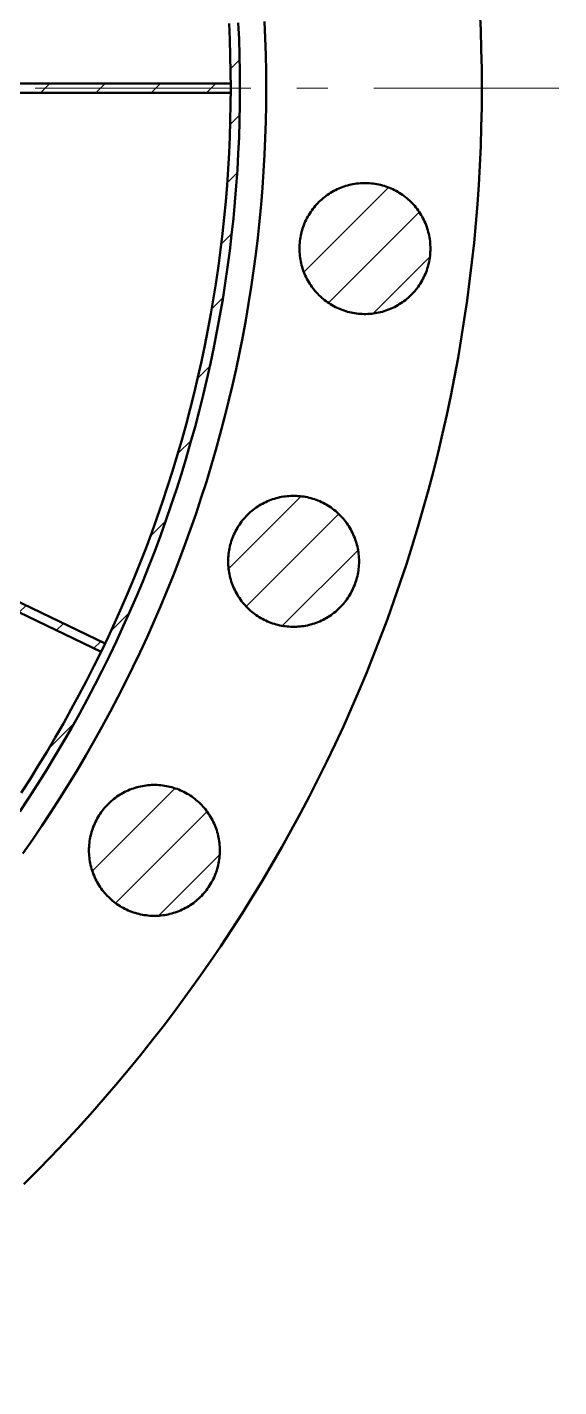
# Model space of a CAD drawing. Header units: millimetres. Extents: x 0 to 841, y 0 to 594.
# Drawn here: x 230.5 to 265, y 355.7 to 444 of the extents above; entities that cross this region are included whole.
import ezdxf

# ---------------------------------------------------------------- set-up
doc = ezdxf.new("R2010")
doc.units = ezdxf.units.MM
doc.linetypes.add('EJE', pattern=[22, 14, -3, 2, -3])
for name, color, linetype, lineweight in [('ACH', 7, 'CONTINUOUS', 13), ('EJE', 7, 'EJE', 18), ('VIS', 7, 'CONTINUOUS', 50)]:
    doc.layers.add(name, color=color, linetype=linetype, lineweight=lineweight)

msp = doc.modelspace()

# ---------------------------------------------------------------- hatches: boundary and pattern name
at = {"layer": 'ACH'}
h = msp.add_hatch(dxfattribs=at)
h.set_pattern_fill('ANSI31', scale=0.8)
h.paths.add_polyline_path([(244.3, 440), (244.29, 438.676), (244.258, 437.352), (244.206, 436.029), (244.134, 434.707), (244.04, 433.386), (243.926, 432.067), (243.791, 430.749), (243.635, 429.434), (243.459, 428.122), (243.262, 426.813), (243.045, 425.506), (242.807, 424.204), (242.548, 422.905), (242.27, 421.611), (241.971, 420.321), (241.652, 419.035), (241.312, 417.756), (240.953, 416.481), (240.573, 415.212), (240.174, 413.95), (239.755, 412.694), (239.316, 411.444), (238.858, 410.202), (238.38, 408.967), (237.883, 407.74), (237.367, 406.52), (236.831, 405.309), (236.277, 404.107), (235.704, 402.913), (235.112, 401.729), (234.501, 400.554), (233.873, 399.388), (233.226, 398.233), (232.561, 397.088), (231.878, 395.953), (231.177, 394.83), (230.459, 393.717), (229.723, 392.616), (228.97, 391.527), (228.2, 390.45), (227.413, 389.385), (226.61, 388.332), (225.79, 387.292), (224.954, 386.265), (224.102, 385.252), (223.234, 384.251), (222.351, 383.265), (221.452, 382.293), (220.538, 381.335), (219.609, 380.391), (218.665, 379.462), (217.707, 378.548), (216.735, 377.649), (215.749, 376.766), (214.748, 375.898), (213.735, 375.046), (212.708, 374.21), (211.668, 373.39), (210.615, 372.587), (209.55, 371.8), (208.473, 371.03), (207.384, 370.277), (206.283, 369.541), (205.17, 368.823), (204.047, 368.122), (202.912, 367.439), (201.767, 366.774), (200.612, 366.127), (199.446, 365.499), (198.271, 364.888), (197.087, 364.296), (195.893, 363.723), (194.691, 363.169), (193.48, 362.633), (192.26, 362.117), (191.033, 361.62), (189.798, 361.142), (188.556, 360.684), (187.306, 360.245), (186.05, 359.826), (184.788, 359.427), (183.519, 359.047), (182.244, 358.688), (180.965, 358.348), (179.679, 358.029), (178.389, 357.73), (177.095, 357.452), (175.796, 357.193), (174.494, 356.955), (173.187, 356.738), (171.878, 356.541), (170.566, 356.365), (169.251, 356.209), (167.933, 356.074), (166.614, 355.96), (165.293, 355.866), (163.971, 355.794), (162.648, 355.742), (161.324, 355.71), (160, 355.7), (158.676, 355.71), (157.352, 355.742), (156.029, 355.794), (154.707, 355.866), (153.386, 355.96), (152.067, 356.074), (150.749, 356.209), (149.434, 356.365), (148.122, 356.541), (146.813, 356.738), (145.506, 356.955), (144.204, 357.193), (142.905, 357.452), (141.611, 357.73), (140.321, 358.029), (139.035, 358.348), (137.756, 358.688), (136.481, 359.047), (135.212, 359.427), (133.95, 359.826), (132.694, 360.245), (131.444, 360.684), (130.202, 361.142), (128.967, 361.62), (127.74, 362.117), (126.52, 362.633), (125.309, 363.169), (124.107, 363.723), (122.913, 364.296), (121.729, 364.888), (120.554, 365.499), (119.388, 366.127), (118.233, 366.774), (117.088, 367.439), (115.953, 368.122), (114.83, 368.823), (113.717, 369.541), (112.616, 370.277), (111.527, 371.03), (110.45, 371.8), (109.385, 372.587), (108.332, 373.39), (107.292, 374.21), (106.265, 375.046), (105.252, 375.898), (104.251, 376.766), (103.265, 377.649), (102.293, 378.548), (101.335, 379.462), (100.391, 380.391), (99.462, 381.335), (98.548, 382.293), (97.649, 383.265), (96.766, 384.251), (95.898, 385.252), (95.046, 386.265), (94.21, 387.292), (93.39, 388.332), (92.587, 389.385), (91.8, 390.45), (91.03, 391.527), (90.277, 392.616), (89.541, 393.717), (88.823, 394.83), (88.122, 395.953), (87.439, 397.088), (86.774, 398.233), (86.127, 399.388), (85.499, 400.554), (84.888, 401.729), (84.296, 402.913), (83.723, 404.107), (83.169, 405.309), (82.633, 406.52), (82.117, 407.74), (81.62, 408.967), (81.142, 410.202), (80.684, 411.444), (80.245, 412.694), (79.826, 413.95), (79.427, 415.212), (79.047, 416.481), (78.688, 417.756), (78.348, 419.035), (78.029, 420.321), (77.73, 421.611), (77.452, 422.905), (77.193, 424.204), (76.955, 425.506), (76.738, 426.813), (76.541, 428.122), (76.365, 429.434), (76.209, 430.749), (76.074, 432.067), (75.96, 433.386), (75.866, 434.707), (75.794, 436.029), (75.742, 437.352), (75.71, 438.676), (75.7, 440), (75.71, 441.324), (75.742, 442.648), (75.794, 443.971), (75.866, 445.293), (75.96, 446.614), (76.074, 447.933), (76.209, 449.251), (76.365, 450.566), (76.541, 451.878), (76.738, 453.187), (76.955, 454.494), (77.193, 455.796), (77.452, 457.095), (77.73, 458.389), (78.029, 459.679), (78.348, 460.965), (78.688, 462.244), (79.047, 463.519), (79.427, 464.788), (79.826, 466.05), (80.245, 467.306), (80.684, 468.556), (81.142, 469.798), (81.62, 471.033), (82.117, 472.26), (82.633, 473.48), (83.169, 474.691), (83.723, 475.893), (84.296, 477.087), (84.888, 478.271), (85.499, 479.446), (86.127, 480.612), (86.774, 481.767), (87.439, 482.912), (88.122, 484.047), (88.823, 485.17), (89.541, 486.283), (90.277, 487.384), (91.03, 488.473), (91.8, 489.55), (92.587, 490.615), (93.39, 491.668), (94.21, 492.708), (95.046, 493.735), (95.898, 494.748), (96.766, 495.749), (97.649, 496.735), (98.548, 497.707), (99.462, 498.665), (100.391, 499.609), (101.335, 500.538), (102.293, 501.452), (103.265, 502.351), (104.251, 503.234), (105.252, 504.102), (106.265, 504.954), (107.292, 505.79), (108.332, 506.61), (109.385, 507.413), (110.45, 508.2), (111.527, 508.97), (112.616, 509.723), (113.717, 510.459), (114.83, 511.177), (115.953, 511.878), (117.088, 512.561), (118.233, 513.226), (119.388, 513.873), (120.554, 514.501), (121.729, 515.112), (122.913, 515.704), (124.107, 516.277), (125.309, 516.831), (126.52, 517.367), (127.74, 517.883), (128.967, 518.38), (130.202, 518.858), (131.444, 519.316), (132.694, 519.755), (133.95, 520.174), (135.212, 520.573), (136.481, 520.953), (137.756, 521.312), (139.035, 521.652), (140.321, 521.971), (141.611, 522.27), (142.905, 522.548), (144.204, 522.807), (145.506, 523.045), (146.813, 523.262), (148.122, 523.459), (149.434, 523.635), (150.749, 523.791), (152.067, 523.926), (153.386, 524.04), (154.707, 524.134), (156.029, 524.206), (157.352, 524.258), (158.676, 524.29), (160, 524.3), (161.324, 524.29), (162.648, 524.258), (163.971, 524.206), (165.293, 524.134), (166.614, 524.04), (167.933, 523.926), (169.251, 523.791), (170.566, 523.635), (171.878, 523.459), (173.187, 523.262), (174.494, 523.045), (175.796, 522.807), (177.095, 522.548), (178.389, 522.27), (179.679, 521.971), (180.965, 521.652), (182.244, 521.312), (183.519, 520.953), (184.788, 520.573), (186.05, 520.174), (187.306, 519.755), (188.556, 519.316), (189.798, 518.858), (191.033, 518.38), (192.26, 517.883), (193.48, 517.367), (194.691, 516.831), (195.893, 516.277), (197.087, 515.704), (198.271, 515.112), (199.446, 514.501), (200.612, 513.873), (201.767, 513.226), (202.912, 512.561), (204.047, 511.878), (205.17, 511.177), (206.283, 510.459), (207.384, 509.723), (208.473, 508.97), (209.55, 508.2), (210.615, 507.413), (211.668, 506.61), (212.708, 505.79), (213.735, 504.954), (214.748, 504.102), (215.749, 503.234), (216.735, 502.351), (217.707, 501.452), (218.665, 500.538), (219.609, 499.609), (220.538, 498.665), (221.452, 497.707), (222.351, 496.735), (223.234, 495.749), (224.102, 494.748), (224.954, 493.735), (225.79, 492.708), (226.61, 491.668), (227.413, 490.615), (228.2, 489.55), (228.97, 488.473), (229.723, 487.384), (230.459, 486.283), (231.177, 485.17), (231.878, 484.047), (232.561, 482.912), (233.226, 481.767), (233.873, 480.612), (234.501, 479.446), (235.112, 478.271), (235.704, 477.087), (236.277, 475.893), (236.831, 474.691), (237.367, 473.48), (237.883, 472.26), (238.38, 471.033), (238.858, 469.798), (239.316, 468.556), (239.755, 467.306), (240.174, 466.05), (240.573, 464.788), (240.953, 463.519), (241.312, 462.244), (241.652, 460.965), (241.971, 459.679), (242.27, 458.389), (242.548, 457.095), (242.807, 455.796), (243.045, 454.494), (243.262, 453.187), (243.459, 451.878), (243.635, 450.566), (243.791, 449.251), (243.926, 447.933), (244.04, 446.614), (244.134, 445.293), (244.206, 443.971), (244.258, 442.648), (244.29, 441.324)])
h.paths.add_polyline_path([(243.7, 440), (243.69, 441.315), (243.659, 442.629), (243.607, 443.943), (243.535, 445.256), (243.442, 446.567), (243.329, 447.877), (243.195, 449.185), (243.04, 450.49), (242.865, 451.793), (242.67, 453.094), (242.454, 454.39), (242.217, 455.684), (241.961, 456.973), (241.684, 458.259), (241.387, 459.539), (241.07, 460.815), (240.733, 462.086), (240.377, 463.352), (240, 464.611), (239.603, 465.865), (239.187, 467.112), (238.752, 468.352), (238.297, 469.586), (237.822, 470.812), (237.329, 472.031), (236.816, 473.241), (236.284, 474.444), (235.734, 475.638), (235.165, 476.823), (234.577, 477.999), (233.971, 479.166), (233.347, 480.323), (232.704, 481.47), (232.044, 482.607), (231.366, 483.733), (230.67, 484.849), (229.957, 485.953), (229.227, 487.046), (228.479, 488.128), (227.715, 489.198), (226.934, 490.255), (226.136, 491.3), (225.322, 492.333), (224.492, 493.352), (223.646, 494.359), (222.784, 495.352), (221.907, 496.331), (221.015, 497.297), (220.107, 498.248), (219.185, 499.185), (218.248, 500.107), (217.297, 501.015), (216.331, 501.907), (215.352, 502.784), (214.359, 503.646), (213.352, 504.492), (212.333, 505.322), (211.3, 506.136), (210.255, 506.934), (209.198, 507.715), (208.128, 508.479), (207.046, 509.227), (205.953, 509.957), (204.849, 510.67), (203.733, 511.366), (202.607, 512.044), (201.47, 512.704), (200.323, 513.347), (199.166, 513.971), (197.999, 514.577), (196.823, 515.165), (195.638, 515.734), (194.444, 516.284), (193.241, 516.816), (192.031, 517.329), (190.812, 517.822), (189.586, 518.297), (188.352, 518.752), (187.112, 519.187), (185.865, 519.603), (184.611, 520), (183.352, 520.377), (182.086, 520.733), (180.815, 521.07), (179.539, 521.387), (178.259, 521.684), (176.973, 521.961), (175.684, 522.217), (174.39, 522.454), (173.094, 522.67), (171.793, 522.865), (170.49, 523.04), (169.185, 523.195), (167.877, 523.329), (166.567, 523.442), (165.256, 523.535), (163.943, 523.607), (162.629, 523.659), (161.315, 523.69), (160, 523.7), (158.685, 523.69), (157.371, 523.659), (156.057, 523.607), (154.744, 523.535), (153.433, 523.442), (152.123, 523.329), (150.815, 523.195), (149.51, 523.04), (148.207, 522.865), (146.906, 522.67), (145.61, 522.454), (144.316, 522.217), (143.027, 521.961), (141.741, 521.684), (140.461, 521.387), (139.185, 521.07), (137.914, 520.733), (136.648, 520.377), (135.389, 520), (134.135, 519.603), (132.888, 519.187), (131.648, 518.752), (130.414, 518.297), (129.188, 517.822), (127.969, 517.329), (126.759, 516.816), (125.556, 516.284), (124.362, 515.734), (123.177, 515.165), (122.001, 514.577), (120.834, 513.971), (119.677, 513.347), (118.53, 512.704), (117.393, 512.044), (116.267, 511.366), (115.151, 510.67), (114.047, 509.957), (112.954, 509.227), (111.872, 508.479), (110.802, 507.715), (109.745, 506.934), (108.7, 506.136), (107.667, 505.322), (106.648, 504.492), (105.641, 503.646), (104.648, 502.784), (103.669, 501.907), (102.703, 501.015), (101.752, 500.107), (100.815, 499.185), (99.893, 498.248), (98.985, 497.297), (98.093, 496.331), (97.216, 495.352), (96.354, 494.359), (95.508, 493.352), (94.678, 492.333), (93.864, 491.3), (93.066, 490.255), (92.285, 489.198), (91.521, 488.128), (90.773, 487.046), (90.043, 485.953), (89.33, 484.849), (88.634, 483.733), (87.956, 482.607), (87.296, 481.47), (86.653, 480.323), (86.029, 479.166), (85.423, 477.999), (84.835, 476.823), (84.266, 475.638), (83.716, 474.444), (83.184, 473.241), (82.671, 472.031), (82.178, 470.812), (81.703, 469.586), (81.248, 468.352), (80.813, 467.112), (80.397, 465.865), (80, 464.611), (79.623, 463.352), (79.267, 462.086), (78.93, 460.815), (78.613, 459.539), (78.316, 458.259), (78.039, 456.973), (77.783, 455.684), (77.546, 454.39), (77.33, 453.094), (77.135, 451.793), (76.96, 450.49), (76.805, 449.185), (76.671, 447.877), (76.558, 446.567), (76.465, 445.256), (76.393, 443.943), (76.341, 442.629), (76.31, 441.315), (76.3, 440), (76.31, 438.685), (76.341, 437.371), (76.393, 436.057), (76.465, 434.744), (76.558, 433.433), (76.671, 432.123), (76.805, 430.815), (76.96, 429.51), (77.135, 428.207), (77.33, 426.906), (77.546, 425.61), (77.783, 424.316), (78.039, 423.027), (78.316, 421.741), (78.613, 420.461), (78.93, 419.185), (79.267, 417.914), (79.623, 416.648), (80, 415.389), (80.397, 414.135), (80.813, 412.888), (81.248, 411.648), (81.703, 410.414), (82.178, 409.188), (82.671, 407.969), (83.184, 406.759), (83.716, 405.556), (84.266, 404.362), (84.835, 403.177), (85.423, 402.001), (86.029, 400.834), (86.653, 399.677), (87.296, 398.53), (87.956, 397.393), (88.634, 396.267), (89.33, 395.151), (90.043, 394.047), (90.773, 392.954), (91.521, 391.872), (92.285, 390.802), (93.066, 389.745), (93.864, 388.7), (94.678, 387.667), (95.508, 386.648), (96.354, 385.641), (97.216, 384.648), (98.093, 383.669), (98.985, 382.703), (99.893, 381.752), (100.815, 380.815), (101.752, 379.893), (102.703, 378.985), (103.669, 378.093), (104.648, 377.216), (105.641, 376.354), (106.648, 375.508), (107.667, 374.678), (108.7, 373.864), (109.745, 373.066), (110.802, 372.285), (111.872, 371.521), (112.954, 370.773), (114.047, 370.043), (115.151, 369.33), (116.267, 368.634), (117.393, 367.956), (118.53, 367.296), (119.677, 366.653), (120.834, 366.029), (122.001, 365.423), (123.177, 364.835), (124.362, 364.266), (125.556, 363.716), (126.759, 363.184), (127.969, 362.671), (129.188, 362.178), (130.414, 361.703), (131.648, 361.248), (132.888, 360.813), (134.135, 360.397), (135.389, 360), (136.648, 359.623), (137.914, 359.267), (139.185, 358.93), (140.461, 358.613), (141.741, 358.316), (143.027, 358.039), (144.316, 357.783), (145.61, 357.546), (146.906, 357.33), (148.207, 357.135), (149.51, 356.96), (150.815, 356.805), (152.123, 356.671), (153.433, 356.558), (154.744, 356.465), (156.057, 356.393), (157.371, 356.341), (158.685, 356.31), (160, 356.3), (161.315, 356.31), (162.629, 356.341), (163.943, 356.393), (165.256, 356.465), (166.567, 356.558), (167.877, 356.671), (169.185, 356.805), (170.49, 356.96), (171.793, 357.135), (173.094, 357.33), (174.39, 357.546), (175.684, 357.783), (176.973, 358.039), (178.259, 358.316), (179.539, 358.613), (180.815, 358.93), (182.086, 359.267), (183.352, 359.623), (184.611, 360), (185.865, 360.397), (187.112, 360.813), (188.352, 361.248), (189.586, 361.703), (190.812, 362.178), (192.031, 362.671), (193.241, 363.184), (194.444, 363.716), (195.638, 364.266), (196.823, 364.835), (197.999, 365.423), (199.166, 366.029), (200.323, 366.653), (201.47, 367.296), (202.607, 367.956), (203.733, 368.634), (204.849, 369.33), (205.953, 370.043), (207.046, 370.773), (208.128, 371.521), (209.198, 372.285), (210.255, 373.066), (211.3, 373.864), (212.333, 374.678), (213.352, 375.508), (214.359, 376.354), (215.352, 377.216), (216.331, 378.093), (217.297, 378.985), (218.248, 379.893), (219.185, 380.815), (220.107, 381.752), (221.015, 382.703), (221.907, 383.669), (222.784, 384.648), (223.646, 385.641), (224.492, 386.648), (225.322, 387.667), (226.136, 388.7), (226.934, 389.745), (227.715, 390.802), (228.479, 391.872), (229.227, 392.954), (229.957, 394.047), (230.67, 395.151), (231.366, 396.267), (232.044, 397.393), (232.704, 398.53), (233.347, 399.677), (233.971, 400.834), (234.577, 402.001), (235.165, 403.177), (235.734, 404.362), (236.284, 405.556), (236.816, 406.759), (237.329, 407.969), (237.822, 409.188), (238.297, 410.414), (238.752, 411.648), (239.187, 412.888), (239.603, 414.135), (240, 415.389), (240.377, 416.648), (240.733, 417.914), (241.07, 419.185), (241.387, 420.461), (241.684, 421.741), (241.961, 423.027), (242.217, 424.316), (242.454, 425.61), (242.67, 426.906), (242.865, 428.207), (243.04, 429.51), (243.195, 430.815), (243.329, 432.123), (243.442, 433.433), (243.535, 434.744), (243.607, 436.057), (243.659, 437.371), (243.69, 438.685)], flags=16)
h = msp.add_hatch(dxfattribs=at)
h.set_pattern_fill('ANSI31', scale=0.8)
h.paths.add_polyline_path([(243.699, 439.7), (219.3, 439.7), (219.3, 440.3), (243.699, 440.3), (243.7, 440.225), (243.7, 440.15), (243.7, 440.075), (243.7, 440), (243.7, 439.925), (243.7, 439.85), (243.7, 439.775), (243.699, 439.7)])
h = msp.add_hatch(dxfattribs=at)
h.set_pattern_fill('ANSI31', scale=0.8)
h.paths.add_polyline_path([(256.665, 429.587), (256.664, 429.467), (256.658, 429.347), (256.65, 429.227), (256.638, 429.107), (256.623, 428.988), (256.604, 428.869), (256.582, 428.751), (256.557, 428.633), (256.528, 428.516), (256.496, 428.4), (256.461, 428.285), (256.422, 428.171), (256.381, 428.059), (256.336, 427.947), (256.288, 427.837), (256.237, 427.728), (256.183, 427.62), (256.126, 427.515), (256.065, 427.41), (256.002, 427.308), (255.936, 427.207), (255.868, 427.109), (255.796, 427.012), (255.722, 426.917), (255.645, 426.825), (255.566, 426.735), (255.484, 426.647), (255.399, 426.561), (255.312, 426.478), (255.223, 426.397), (255.132, 426.319), (255.038, 426.243), (254.942, 426.17), (254.845, 426.1), (254.745, 426.033), (254.644, 425.968), (254.54, 425.907), (254.435, 425.848), (254.329, 425.792), (254.22, 425.74), (254.111, 425.69), (254, 425.644), (253.888, 425.601), (253.774, 425.56), (253.66, 425.524), (253.544, 425.49), (253.428, 425.46), (253.311, 425.433), (253.193, 425.409), (253.074, 425.389), (252.955, 425.372), (252.836, 425.358), (252.716, 425.348), (252.596, 425.341), (252.475, 425.338), (252.355, 425.338), (252.235, 425.341), (252.115, 425.348), (251.995, 425.358), (251.875, 425.372), (251.756, 425.389), (251.638, 425.409), (251.52, 425.433), (251.403, 425.46), (251.286, 425.49), (251.171, 425.524), (251.056, 425.56), (250.943, 425.601), (250.831, 425.644), (250.72, 425.69), (250.61, 425.74), (250.502, 425.792), (250.395, 425.848), (250.29, 425.907), (250.187, 425.968), (250.085, 426.033), (249.986, 426.1), (249.888, 426.17), (249.792, 426.243), (249.699, 426.319), (249.607, 426.397), (249.518, 426.478), (249.431, 426.561), (249.347, 426.647), (249.265, 426.735), (249.185, 426.825), (249.109, 426.917), (249.034, 427.012), (248.963, 427.109), (248.894, 427.207), (248.828, 427.308), (248.765, 427.41), (248.705, 427.515), (248.648, 427.62), (248.594, 427.728), (248.543, 427.837), (248.495, 427.947), (248.45, 428.059), (248.408, 428.171), (248.37, 428.285), (248.334, 428.4), (248.302, 428.516), (248.274, 428.633), (248.248, 428.751), (248.226, 428.869), (248.208, 428.988), (248.192, 429.107), (248.181, 429.227), (248.172, 429.347), (248.167, 429.467), (248.165, 429.587), (248.167, 429.708), (248.172, 429.828), (248.181, 429.948), (248.192, 430.067), (248.208, 430.187), (248.226, 430.306), (248.248, 430.424), (248.274, 430.541), (248.302, 430.658), (248.334, 430.774), (248.37, 430.889), (248.408, 431.003), (248.45, 431.116), (248.495, 431.228), (248.543, 431.338), (248.594, 431.447), (248.648, 431.554), (248.705, 431.66), (248.765, 431.764), (248.828, 431.867), (248.894, 431.967), (248.963, 432.066), (249.034, 432.163), (249.109, 432.257), (249.185, 432.35), (249.265, 432.44), (249.347, 432.528), (249.431, 432.614), (249.518, 432.697), (249.607, 432.778), (249.699, 432.856), (249.792, 432.931), (249.888, 433.004), (249.986, 433.074), (250.085, 433.142), (250.187, 433.206), (250.29, 433.268), (250.395, 433.327), (250.502, 433.382), (250.61, 433.435), (250.72, 433.484), (250.831, 433.531), (250.943, 433.574), (251.056, 433.614), (251.171, 433.651), (251.286, 433.685), (251.403, 433.715), (251.52, 433.742), (251.638, 433.766), (251.756, 433.786), (251.875, 433.803), (251.995, 433.816), (252.115, 433.827), (252.235, 433.833), (252.355, 433.837), (252.475, 433.837), (252.596, 433.833), (252.716, 433.827), (252.836, 433.816), (252.955, 433.803), (253.074, 433.786), (253.193, 433.766), (253.311, 433.742), (253.428, 433.715), (253.544, 433.685), (253.66, 433.651), (253.774, 433.614), (253.888, 433.574), (254, 433.531), (254.111, 433.484), (254.22, 433.435), (254.329, 433.382), (254.435, 433.327), (254.54, 433.268), (254.644, 433.206), (254.745, 433.142), (254.845, 433.074), (254.942, 433.004), (255.038, 432.931), (255.132, 432.856), (255.223, 432.778), (255.312, 432.697), (255.399, 432.614), (255.484, 432.528), (255.566, 432.44), (255.645, 432.35), (255.722, 432.257), (255.796, 432.163), (255.868, 432.066), (255.936, 431.967), (256.002, 431.867), (256.065, 431.764), (256.126, 431.66), (256.183, 431.554), (256.237, 431.447), (256.288, 431.338), (256.336, 431.228), (256.381, 431.116), (256.422, 431.003), (256.461, 430.889), (256.496, 430.774), (256.528, 430.658), (256.557, 430.541), (256.582, 430.424), (256.604, 430.306), (256.623, 430.187), (256.638, 430.067), (256.65, 429.948), (256.658, 429.828), (256.664, 429.708), (256.665, 429.587)])
h = msp.add_hatch(dxfattribs=at)
h.set_pattern_fill('ANSI31', scale=0.8)
h.paths.add_polyline_path([(235.28, 403.414), (213.297, 414), (213.558, 414.541), (235.541, 403.954), (235.508, 403.887), (235.476, 403.819), (235.444, 403.752), (235.411, 403.684), (235.379, 403.616), (235.346, 403.549), (235.313, 403.481), (235.28, 403.414)])
h = msp.add_hatch(dxfattribs=at)
h.set_pattern_fill('ANSI31', scale=0.8)
h.paths.add_polyline_path([(252.031, 409.284), (252.029, 409.164), (252.024, 409.044), (252.016, 408.924), (252.004, 408.804), (251.989, 408.685), (251.97, 408.566), (251.948, 408.448), (251.923, 408.33), (251.894, 408.213), (251.862, 408.097), (251.827, 407.982), (251.788, 407.868), (251.747, 407.755), (251.702, 407.644), (251.654, 407.533), (251.603, 407.425), (251.549, 407.317), (251.491, 407.211), (251.431, 407.107), (251.368, 407.005), (251.302, 406.904), (251.234, 406.805), (251.162, 406.709), (251.088, 406.614), (251.011, 406.522), (250.931, 406.431), (250.849, 406.343), (250.765, 406.258), (250.678, 406.174), (250.589, 406.094), (250.498, 406.016), (250.404, 405.94), (250.308, 405.867), (250.211, 405.797), (250.111, 405.73), (250.009, 405.665), (249.906, 405.603), (249.801, 405.545), (249.695, 405.489), (249.586, 405.436), (249.477, 405.387), (249.366, 405.341), (249.254, 405.297), (249.14, 405.257), (249.026, 405.22), (248.91, 405.187), (248.794, 405.156), (248.677, 405.129), (248.559, 405.106), (248.44, 405.085), (248.321, 405.068), (248.201, 405.055), (248.082, 405.045), (247.962, 405.038), (247.841, 405.034), (247.721, 405.034), (247.601, 405.038), (247.481, 405.045), (247.361, 405.055), (247.241, 405.068), (247.122, 405.085), (247.004, 405.106), (246.886, 405.129), (246.769, 405.156), (246.652, 405.187), (246.537, 405.22), (246.422, 405.257), (246.309, 405.297), (246.197, 405.341), (246.086, 405.387), (245.976, 405.436), (245.868, 405.489), (245.761, 405.545), (245.656, 405.603), (245.553, 405.665), (245.451, 405.73), (245.352, 405.797), (245.254, 405.867), (245.158, 405.94), (245.065, 406.016), (244.973, 406.094), (244.884, 406.174), (244.797, 406.258), (244.713, 406.343), (244.631, 406.431), (244.551, 406.522), (244.474, 406.614), (244.4, 406.709), (244.329, 406.805), (244.26, 406.904), (244.194, 407.005), (244.131, 407.107), (244.071, 407.211), (244.014, 407.317), (243.96, 407.425), (243.908, 407.533), (243.86, 407.644), (243.816, 407.755), (243.774, 407.868), (243.735, 407.982), (243.7, 408.097), (243.668, 408.213), (243.64, 408.33), (243.614, 408.448), (243.592, 408.566), (243.574, 408.685), (243.558, 408.804), (243.546, 408.924), (243.538, 409.044), (243.533, 409.164), (243.531, 409.284), (243.533, 409.404), (243.538, 409.524), (243.546, 409.644), (243.558, 409.764), (243.574, 409.883), (243.592, 410.002), (243.614, 410.121), (243.64, 410.238), (243.668, 410.355), (243.7, 410.471), (243.735, 410.586), (243.774, 410.7), (243.816, 410.813), (243.86, 410.924), (243.908, 411.035), (243.96, 411.144), (244.014, 411.251), (244.071, 411.357), (244.131, 411.461), (244.194, 411.563), (244.26, 411.664), (244.329, 411.763), (244.4, 411.859), (244.474, 411.954), (244.551, 412.046), (244.631, 412.137), (244.713, 412.225), (244.797, 412.31), (244.884, 412.394), (244.973, 412.474), (245.065, 412.553), (245.158, 412.628), (245.254, 412.701), (245.352, 412.771), (245.451, 412.839), (245.553, 412.903), (245.656, 412.965), (245.761, 413.023), (245.868, 413.079), (245.976, 413.132), (246.086, 413.181), (246.197, 413.228), (246.309, 413.271), (246.422, 413.311), (246.537, 413.348), (246.652, 413.381), (246.769, 413.412), (246.886, 413.439), (247.004, 413.462), (247.122, 413.483), (247.241, 413.5), (247.361, 413.513), (247.481, 413.523), (247.601, 413.53), (247.721, 413.534), (247.841, 413.534), (247.962, 413.53), (248.082, 413.523), (248.201, 413.513), (248.321, 413.5), (248.44, 413.483), (248.559, 413.462), (248.677, 413.439), (248.794, 413.412), (248.91, 413.381), (249.026, 413.348), (249.14, 413.311), (249.254, 413.271), (249.366, 413.228), (249.477, 413.181), (249.586, 413.132), (249.695, 413.079), (249.801, 413.023), (249.906, 412.965), (250.009, 412.903), (250.111, 412.839), (250.211, 412.771), (250.308, 412.701), (250.404, 412.628), (250.498, 412.553), (250.589, 412.474), (250.678, 412.394), (250.765, 412.31), (250.849, 412.225), (250.931, 412.137), (251.011, 412.046), (251.088, 411.954), (251.162, 411.859), (251.234, 411.763), (251.302, 411.664), (251.368, 411.563), (251.431, 411.461), (251.491, 411.357), (251.549, 411.251), (251.603, 411.144), (251.654, 411.035), (251.702, 410.924), (251.747, 410.813), (251.788, 410.7), (251.827, 410.586), (251.862, 410.471), (251.894, 410.355), (251.923, 410.238), (251.948, 410.121), (251.97, 410.002), (251.989, 409.883), (252.004, 409.764), (252.016, 409.644), (252.024, 409.524), (252.029, 409.404)])
h = msp.add_hatch(dxfattribs=at)
h.set_pattern_fill('ANSI31', scale=0.8)
h.paths.add_polyline_path([(242.995, 390.521), (242.994, 390.401), (242.989, 390.281), (242.98, 390.161), (242.968, 390.041), (242.953, 389.922), (242.934, 389.803), (242.912, 389.685), (242.887, 389.567), (242.858, 389.45), (242.826, 389.334), (242.791, 389.219), (242.753, 389.105), (242.711, 388.992), (242.666, 388.881), (242.618, 388.77), (242.567, 388.662), (242.513, 388.554), (242.456, 388.448), (242.396, 388.344), (242.332, 388.242), (242.267, 388.141), (242.198, 388.042), (242.126, 387.946), (242.052, 387.851), (241.975, 387.759), (241.896, 387.668), (241.814, 387.58), (241.729, 387.495), (241.642, 387.411), (241.553, 387.331), (241.462, 387.252), (241.368, 387.177), (241.273, 387.104), (241.175, 387.034), (241.075, 386.967), (240.974, 386.902), (240.87, 386.84), (240.765, 386.782), (240.659, 386.726), (240.551, 386.673), (240.441, 386.624), (240.33, 386.577), (240.218, 386.534), (240.104, 386.494), (239.99, 386.457), (239.874, 386.424), (239.758, 386.393), (239.641, 386.366), (239.523, 386.343), (239.404, 386.322), (239.285, 386.305), (239.166, 386.292), (239.046, 386.282), (238.926, 386.275), (238.805, 386.271), (238.685, 386.271), (238.565, 386.275), (238.445, 386.282), (238.325, 386.292), (238.206, 386.305), (238.086, 386.322), (237.968, 386.343), (237.85, 386.366), (237.733, 386.393), (237.616, 386.424), (237.501, 386.457), (237.386, 386.494), (237.273, 386.534), (237.161, 386.577), (237.05, 386.624), (236.94, 386.673), (236.832, 386.726), (236.725, 386.782), (236.62, 386.84), (236.517, 386.902), (236.416, 386.967), (236.316, 387.034), (236.218, 387.104), (236.122, 387.177), (236.029, 387.252), (235.937, 387.331), (235.848, 387.411), (235.761, 387.495), (235.677, 387.58), (235.595, 387.668), (235.516, 387.759), (235.439, 387.851), (235.364, 387.946), (235.293, 388.042), (235.224, 388.141), (235.158, 388.242), (235.095, 388.344), (235.035, 388.448), (234.978, 388.554), (234.924, 388.662), (234.873, 388.77), (234.825, 388.881), (234.78, 388.992), (234.738, 389.105), (234.7, 389.219), (234.664, 389.334), (234.632, 389.45), (234.604, 389.567), (234.578, 389.685), (234.556, 389.803), (234.538, 389.922), (234.523, 390.041), (234.511, 390.161), (234.502, 390.281), (234.497, 390.401), (234.495, 390.521), (234.497, 390.641), (234.502, 390.761), (234.511, 390.881), (234.523, 391.001), (234.538, 391.12), (234.556, 391.239), (234.578, 391.358), (234.604, 391.475), (234.632, 391.592), (234.664, 391.708), (234.7, 391.823), (234.738, 391.937), (234.78, 392.05), (234.825, 392.161), (234.873, 392.272), (234.924, 392.38), (234.978, 392.488), (235.035, 392.594), (235.095, 392.698), (235.158, 392.8), (235.224, 392.901), (235.293, 393), (235.364, 393.096), (235.439, 393.191), (235.516, 393.283), (235.595, 393.374), (235.677, 393.462), (235.761, 393.547), (235.848, 393.631), (235.937, 393.711), (236.029, 393.79), (236.122, 393.865), (236.218, 393.938), (236.316, 394.008), (236.416, 394.076), (236.517, 394.14), (236.62, 394.202), (236.725, 394.26), (236.832, 394.316), (236.94, 394.369), (237.05, 394.418), (237.161, 394.465), (237.273, 394.508), (237.386, 394.548), (237.501, 394.585), (237.616, 394.618), (237.733, 394.649), (237.85, 394.676), (237.968, 394.699), (238.086, 394.72), (238.206, 394.737), (238.325, 394.75), (238.445, 394.76), (238.565, 394.767), (238.685, 394.771), (238.805, 394.771), (238.926, 394.767), (239.046, 394.76), (239.166, 394.75), (239.285, 394.737), (239.404, 394.72), (239.523, 394.699), (239.641, 394.676), (239.758, 394.649), (239.874, 394.618), (239.99, 394.585), (240.104, 394.548), (240.218, 394.508), (240.33, 394.465), (240.441, 394.418), (240.551, 394.369), (240.659, 394.316), (240.765, 394.26), (240.87, 394.202), (240.974, 394.14), (241.075, 394.076), (241.175, 394.008), (241.273, 393.938), (241.368, 393.865), (241.462, 393.79), (241.553, 393.711), (241.642, 393.631), (241.729, 393.547), (241.814, 393.462), (241.896, 393.374), (241.975, 393.283), (242.052, 393.191), (242.126, 393.096), (242.198, 393), (242.267, 392.901), (242.332, 392.8), (242.396, 392.698), (242.456, 392.594), (242.513, 392.488), (242.567, 392.38), (242.618, 392.272), (242.666, 392.161), (242.711, 392.05), (242.753, 391.937), (242.791, 391.823), (242.826, 391.708), (242.858, 391.592), (242.887, 391.475), (242.912, 391.358), (242.934, 391.239), (242.953, 391.12), (242.968, 391.001), (242.98, 390.881), (242.989, 390.761), (242.994, 390.641)])

# ---------------------------------------------------------------- linework, layer by layer
at = {"layer": 'EJE'}
msp.add_line((55, 440), (265, 440), dxfattribs=at)
at = {"layer": 'VIS'}
for points in [[(260, 440), (259.992, 441.257), (259.968, 442.513), (259.929, 443.769), (259.874, 445.024)], [(243.594, 444.205), (243.641, 443.155), (243.674, 442.103), (243.693, 441.052), (243.7, 440)], [(244.194, 444.236), (244.24, 443.177), (244.273, 442.118), (244.293, 441.059), (244.3, 440)], [(246, 440), (245.993, 441.081), (245.973, 442.161), (245.939, 443.241), (245.891, 444.321)], [(219.3, 440.3), (243.699, 440.3)], [(219.3, 439.7), (243.699, 439.7)], [(244.3, 440), (244.293, 438.941), (244.273, 437.882), (244.24, 436.823), (244.194, 435.764), (244.134, 434.707), (244.06, 433.65), (243.974, 432.594), (243.874, 431.54), (243.761, 430.486), (243.635, 429.434), (243.496, 428.384), (243.343, 427.336), (243.178, 426.29), (242.999, 425.246), (242.807, 424.204), (242.602, 423.164), (242.384, 422.128), (242.153, 421.094), (241.909, 420.063), (241.652, 419.035), (241.382, 418.011), (241.099, 416.99), (240.803, 415.973), (240.495, 414.959), (240.174, 413.95), (239.84, 412.944), (239.494, 411.943), (239.135, 410.947), (238.764, 409.954), (238.38, 408.967), (237.984, 407.985), (237.576, 407.007), (237.155, 406.035), (236.722, 405.068), (236.277, 404.107), (235.82, 403.151), (235.351, 402.201), (234.87, 401.257), (234.377, 400.32), (233.873, 399.388), (233.356, 398.463), (232.829, 397.545), (232.289, 396.633), (231.739, 395.728), (231.177, 394.83), (230.604, 393.939), (230.019, 393.055)], [(243.7, 440), (243.693, 438.948), (243.674, 437.897), (243.641, 436.845), (243.594, 435.795), (243.535, 434.744), (243.462, 433.695), (243.376, 432.647), (243.277, 431.6), (243.165, 430.554), (243.04, 429.51), (242.902, 428.467), (242.75, 427.426), (242.586, 426.387), (242.408, 425.351), (242.217, 424.316), (242.014, 423.284), (241.797, 422.255), (241.568, 421.229), (241.326, 420.205), (241.07, 419.185), (240.802, 418.168), (240.522, 417.154), (240.228, 416.144), (239.922, 415.138), (239.603, 414.135), (239.272, 413.137), (238.928, 412.143), (238.572, 411.153), (238.203, 410.168), (237.822, 409.188), (237.429, 408.212), (237.023, 407.242), (236.606, 406.277), (236.176, 405.317), (235.734, 404.362), (235.28, 403.413), (234.815, 402.47), (234.337, 401.533), (233.848, 400.602), (233.347, 399.677), (232.834, 398.759), (232.31, 397.847), (231.775, 396.941), (231.228, 396.043), (230.67, 395.151), (230.101, 394.267)], [(230.205, 390.329), (230.824, 391.215), (231.431, 392.109), (232.027, 393.01), (232.612, 393.919), (233.186, 394.835), (233.747, 395.758), (234.297, 396.688), (234.836, 397.625), (235.362, 398.569), (235.877, 399.519), (236.38, 400.476), (236.87, 401.439), (237.349, 402.408), (237.815, 403.383), (238.269, 404.364), (238.711, 405.35), (239.14, 406.342), (239.557, 407.339), (239.961, 408.341), (240.352, 409.349), (240.731, 410.361), (241.097, 411.378), (241.45, 412.399), (241.791, 413.425), (242.118, 414.454), (242.433, 415.488), (242.734, 416.526), (243.023, 417.568), (243.298, 418.613), (243.56, 419.661), (243.809, 420.713), (244.045, 421.767), (244.268, 422.825), (244.477, 423.885), (244.673, 424.948), (244.855, 426.013), (245.024, 427.081), (245.18, 428.15), (245.322, 429.221), (245.451, 430.294), (245.566, 431.369), (245.667, 432.445), (245.756, 433.522), (245.83, 434.6), (245.891, 435.679), (245.939, 436.759), (245.973, 437.839), (245.993, 438.919), (246, 440)], [(230.265, 368.846), (231.154, 369.735), (232.031, 370.635), (232.897, 371.545), (233.751, 372.467), (234.594, 373.399), (235.425, 374.341), (236.244, 375.294), (237.051, 376.258), (237.846, 377.231), (238.629, 378.214), (239.399, 379.207), (240.157, 380.21), (240.902, 381.221), (241.634, 382.243), (242.353, 383.273), (243.06, 384.312), (243.753, 385.361), (244.433, 386.417), (245.099, 387.483), (245.753, 388.556), (246.392, 389.638), (247.018, 390.727), (247.631, 391.825), (248.229, 392.93), (248.814, 394.042), (249.384, 395.162), (249.941, 396.288), (250.483, 397.422), (251.011, 398.562), (251.524, 399.709), (252.023, 400.863), (252.508, 402.022), (252.978, 403.188), (253.433, 404.359), (253.873, 405.536), (254.299, 406.718), (254.71, 407.906), (255.106, 409.098), (255.486, 410.296), (255.852, 411.498), (256.203, 412.705), (256.538, 413.916), (256.858, 415.131), (257.163, 416.35), (257.453, 417.573), (257.727, 418.799), (257.986, 420.029), (258.229, 421.262), (258.456, 422.498), (258.669, 423.736), (258.865, 424.977), (259.046, 426.221), (259.211, 427.467), (259.361, 428.714), (259.495, 429.964), (259.613, 431.215), (259.716, 432.467), (259.803, 433.721), (259.874, 434.976), (259.929, 436.231), (259.968, 437.487), (259.992, 438.743), (260, 440)], [(243.699, 440.3), (243.7, 440.2), (243.7, 440.1), (243.7, 440), (243.7, 439.9), (243.7, 439.8), (243.699, 439.7)], [(256.665, 429.587), (256.664, 429.467), (256.658, 429.347), (256.65, 429.227), (256.638, 429.107), (256.623, 428.988), (256.604, 428.869), (256.582, 428.751), (256.557, 428.633), (256.528, 428.516), (256.496, 428.4), (256.461, 428.285), (256.422, 428.171), (256.381, 428.059), (256.336, 427.947), (256.288, 427.837), (256.237, 427.728), (256.183, 427.62), (256.126, 427.515), (256.065, 427.41), (256.002, 427.308), (255.936, 427.207), (255.868, 427.109), (255.796, 427.012), (255.722, 426.917), (255.645, 426.825), (255.566, 426.735), (255.484, 426.647), (255.399, 426.561), (255.312, 426.478), (255.223, 426.397), (255.132, 426.319), (255.038, 426.243), (254.942, 426.17), (254.845, 426.1), (254.745, 426.033), (254.644, 425.968), (254.54, 425.907), (254.435, 425.848), (254.329, 425.792), (254.22, 425.74), (254.111, 425.69), (254, 425.644), (253.888, 425.601), (253.774, 425.56), (253.66, 425.524), (253.544, 425.49), (253.428, 425.46), (253.311, 425.433), (253.193, 425.409), (253.074, 425.389), (252.955, 425.372), (252.836, 425.358), (252.716, 425.348), (252.596, 425.341), (252.475, 425.338), (252.355, 425.338), (252.235, 425.341), (252.115, 425.348), (251.995, 425.358), (251.875, 425.372), (251.756, 425.389), (251.638, 425.409), (251.52, 425.433), (251.403, 425.46), (251.286, 425.49), (251.171, 425.524), (251.056, 425.56), (250.943, 425.601), (250.831, 425.644), (250.72, 425.69), (250.61, 425.74), (250.502, 425.792), (250.395, 425.848), (250.29, 425.907), (250.187, 425.968), (250.085, 426.033), (249.986, 426.1), (249.888, 426.17), (249.792, 426.243), (249.699, 426.319), (249.607, 426.397), (249.518, 426.478), (249.431, 426.561), (249.347, 426.647), (249.265, 426.735), (249.185, 426.825), (249.109, 426.917), (249.034, 427.012), (248.963, 427.109), (248.894, 427.207), (248.828, 427.308), (248.765, 427.41), (248.705, 427.515), (248.648, 427.62), (248.594, 427.728), (248.543, 427.837), (248.495, 427.947), (248.45, 428.059), (248.408, 428.171), (248.37, 428.285), (248.334, 428.4), (248.302, 428.516), (248.274, 428.633), (248.248, 428.751), (248.226, 428.869), (248.208, 428.988), (248.192, 429.107), (248.181, 429.227), (248.172, 429.347), (248.167, 429.467), (248.165, 429.587), (248.167, 429.708), (248.172, 429.828), (248.181, 429.948), (248.192, 430.067), (248.208, 430.187), (248.226, 430.306), (248.248, 430.424), (248.274, 430.541), (248.302, 430.658), (248.334, 430.774), (248.37, 430.889), (248.408, 431.003), (248.45, 431.116), (248.495, 431.228), (248.543, 431.338), (248.594, 431.447), (248.648, 431.554), (248.705, 431.66), (248.765, 431.764), (248.828, 431.867), (248.894, 431.967), (248.963, 432.066), (249.034, 432.163), (249.109, 432.257), (249.185, 432.35), (249.265, 432.44), (249.347, 432.528), (249.431, 432.614), (249.518, 432.697), (249.607, 432.778), (249.699, 432.856), (249.792, 432.931), (249.888, 433.004), (249.986, 433.074), (250.085, 433.142), (250.187, 433.206), (250.29, 433.268), (250.395, 433.327), (250.502, 433.382), (250.61, 433.435), (250.72, 433.484), (250.831, 433.531), (250.943, 433.574), (251.056, 433.614), (251.171, 433.651), (251.286, 433.685), (251.403, 433.715), (251.52, 433.742), (251.638, 433.766), (251.756, 433.786), (251.875, 433.803), (251.995, 433.816), (252.115, 433.827), (252.235, 433.833), (252.355, 433.837), (252.475, 433.837), (252.596, 433.833), (252.716, 433.827), (252.836, 433.816), (252.955, 433.803), (253.074, 433.786), (253.193, 433.766), (253.311, 433.742), (253.428, 433.715), (253.544, 433.685), (253.66, 433.651), (253.774, 433.614), (253.888, 433.574), (254, 433.531), (254.111, 433.484), (254.22, 433.435), (254.329, 433.382), (254.435, 433.327), (254.54, 433.268), (254.644, 433.206), (254.745, 433.142), (254.845, 433.074), (254.942, 433.004), (255.038, 432.931), (255.132, 432.856), (255.223, 432.778), (255.312, 432.697), (255.399, 432.614), (255.484, 432.528), (255.566, 432.44), (255.645, 432.35), (255.722, 432.257), (255.796, 432.163), (255.868, 432.066), (255.936, 431.967), (256.002, 431.867), (256.065, 431.764), (256.126, 431.66), (256.183, 431.554), (256.237, 431.447), (256.288, 431.338), (256.336, 431.228), (256.381, 431.116), (256.422, 431.003), (256.461, 430.889), (256.496, 430.774), (256.528, 430.658), (256.557, 430.541), (256.582, 430.424), (256.604, 430.306), (256.623, 430.187), (256.638, 430.067), (256.65, 429.948), (256.658, 429.828), (256.664, 429.708), (256.665, 429.587)], [(213.297, 414), (235.28, 403.414)], [(213.558, 414.541), (235.541, 403.954)], [(252.031, 409.284), (252.029, 409.164), (252.024, 409.044), (252.016, 408.924), (252.004, 408.804), (251.989, 408.685), (251.97, 408.566), (251.948, 408.448), (251.923, 408.33), (251.894, 408.213), (251.862, 408.097), (251.827, 407.982), (251.788, 407.868), (251.747, 407.755), (251.702, 407.644), (251.654, 407.533), (251.603, 407.425), (251.549, 407.317), (251.491, 407.211), (251.431, 407.107), (251.368, 407.005), (251.302, 406.904), (251.234, 406.805), (251.162, 406.709), (251.088, 406.614), (251.011, 406.522), (250.931, 406.431), (250.849, 406.343), (250.765, 406.258), (250.678, 406.174), (250.589, 406.094), (250.498, 406.016), (250.404, 405.94), (250.308, 405.867), (250.211, 405.797), (250.111, 405.73), (250.009, 405.665), (249.906, 405.603), (249.801, 405.545), (249.695, 405.489), (249.586, 405.436), (249.477, 405.387), (249.366, 405.341), (249.254, 405.297), (249.14, 405.257), (249.026, 405.22), (248.91, 405.187), (248.794, 405.156), (248.677, 405.129), (248.559, 405.106), (248.44, 405.085), (248.321, 405.068), (248.201, 405.055), (248.082, 405.045), (247.962, 405.038), (247.841, 405.034), (247.721, 405.034), (247.601, 405.038), (247.481, 405.045), (247.361, 405.055), (247.241, 405.068), (247.122, 405.085), (247.004, 405.106), (246.886, 405.129), (246.769, 405.156), (246.652, 405.187), (246.537, 405.22), (246.422, 405.257), (246.309, 405.297), (246.197, 405.341), (246.086, 405.387), (245.976, 405.436), (245.868, 405.489), (245.761, 405.545), (245.656, 405.603), (245.553, 405.665), (245.451, 405.73), (245.352, 405.797), (245.254, 405.867), (245.158, 405.94), (245.065, 406.016), (244.973, 406.094), (244.884, 406.174), (244.797, 406.258), (244.713, 406.343), (244.631, 406.431), (244.551, 406.522), (244.474, 406.614), (244.4, 406.709), (244.329, 406.805), (244.26, 406.904), (244.194, 407.005), (244.131, 407.107), (244.071, 407.211), (244.014, 407.317), (243.96, 407.425), (243.908, 407.533), (243.86, 407.644), (243.816, 407.755), (243.774, 407.868), (243.735, 407.982), (243.7, 408.097), (243.668, 408.213), (243.64, 408.33), (243.614, 408.448), (243.592, 408.566), (243.574, 408.685), (243.558, 408.804), (243.546, 408.924), (243.538, 409.044), (243.533, 409.164), (243.531, 409.284), (243.533, 409.404), (243.538, 409.524), (243.546, 409.644), (243.558, 409.764), (243.574, 409.883), (243.592, 410.002), (243.614, 410.121), (243.64, 410.238), (243.668, 410.355), (243.7, 410.471), (243.735, 410.586), (243.774, 410.7), (243.816, 410.813), (243.86, 410.924), (243.908, 411.035), (243.96, 411.144), (244.014, 411.251), (244.071, 411.357), (244.131, 411.461), (244.194, 411.563), (244.26, 411.664), (244.329, 411.763), (244.4, 411.859), (244.474, 411.954), (244.551, 412.046), (244.631, 412.137), (244.713, 412.225), (244.797, 412.31), (244.884, 412.394), (244.973, 412.474), (245.065, 412.553), (245.158, 412.628), (245.254, 412.701), (245.352, 412.771), (245.451, 412.839), (245.553, 412.903), (245.656, 412.965), (245.761, 413.023), (245.868, 413.079), (245.976, 413.132), (246.086, 413.181), (246.197, 413.228), (246.309, 413.271), (246.422, 413.311), (246.537, 413.348), (246.652, 413.381), (246.769, 413.412), (246.886, 413.439), (247.004, 413.462), (247.122, 413.483), (247.241, 413.5), (247.361, 413.513), (247.481, 413.523), (247.601, 413.53), (247.721, 413.534), (247.841, 413.534), (247.962, 413.53), (248.082, 413.523), (248.201, 413.513), (248.321, 413.5), (248.44, 413.483), (248.559, 413.462), (248.677, 413.439), (248.794, 413.412), (248.91, 413.381), (249.026, 413.348), (249.14, 413.311), (249.254, 413.271), (249.366, 413.228), (249.477, 413.181), (249.586, 413.132), (249.695, 413.079), (249.801, 413.023), (249.906, 412.965), (250.009, 412.903), (250.111, 412.839), (250.211, 412.771), (250.308, 412.701), (250.404, 412.628), (250.498, 412.553), (250.589, 412.474), (250.678, 412.394), (250.765, 412.31), (250.849, 412.225), (250.931, 412.137), (251.011, 412.046), (251.088, 411.954), (251.162, 411.859), (251.234, 411.763), (251.302, 411.664), (251.368, 411.563), (251.431, 411.461), (251.491, 411.357), (251.549, 411.251), (251.603, 411.144), (251.654, 411.035), (251.702, 410.924), (251.747, 410.813), (251.788, 410.7), (251.827, 410.586), (251.862, 410.471), (251.894, 410.355), (251.923, 410.238), (251.948, 410.121), (251.97, 410.002), (251.989, 409.883), (252.004, 409.764), (252.016, 409.644), (252.024, 409.524), (252.029, 409.404), (252.031, 409.284)], [(235.541, 403.954), (235.498, 403.864), (235.454, 403.774), (235.411, 403.684), (235.368, 403.594), (235.324, 403.504), (235.28, 403.414)], [(242.995, 390.521), (242.994, 390.401), (242.989, 390.281), (242.98, 390.161), (242.968, 390.041), (242.953, 389.922), (242.934, 389.803), (242.912, 389.685), (242.887, 389.567), (242.858, 389.45), (242.826, 389.334), (242.791, 389.219), (242.753, 389.105), (242.711, 388.992), (242.666, 388.881), (242.618, 388.77), (242.567, 388.662), (242.513, 388.554), (242.456, 388.448), (242.396, 388.344), (242.332, 388.242), (242.267, 388.141), (242.198, 388.042), (242.126, 387.946), (242.052, 387.851), (241.975, 387.759), (241.896, 387.668), (241.814, 387.58), (241.729, 387.495), (241.642, 387.411), (241.553, 387.331), (241.462, 387.252), (241.368, 387.177), (241.273, 387.104), (241.175, 387.034), (241.075, 386.967), (240.974, 386.902), (240.87, 386.84), (240.765, 386.782), (240.659, 386.726), (240.551, 386.673), (240.441, 386.624), (240.33, 386.577), (240.218, 386.534), (240.104, 386.494), (239.99, 386.457), (239.874, 386.424), (239.758, 386.393), (239.641, 386.366), (239.523, 386.343), (239.404, 386.322), (239.285, 386.305), (239.166, 386.292), (239.046, 386.282), (238.926, 386.275), (238.805, 386.271), (238.685, 386.271), (238.565, 386.275), (238.445, 386.282), (238.325, 386.292), (238.206, 386.305), (238.086, 386.322), (237.968, 386.343), (237.85, 386.366), (237.733, 386.393), (237.616, 386.424), (237.501, 386.457), (237.386, 386.494), (237.273, 386.534), (237.161, 386.577), (237.05, 386.624), (236.94, 386.673), (236.832, 386.726), (236.725, 386.782), (236.62, 386.84), (236.517, 386.902), (236.416, 386.967), (236.316, 387.034), (236.218, 387.104), (236.122, 387.177), (236.029, 387.252), (235.937, 387.331), (235.848, 387.411), (235.761, 387.495), (235.677, 387.58), (235.595, 387.668), (235.516, 387.759), (235.439, 387.851), (235.364, 387.946), (235.293, 388.042), (235.224, 388.141), (235.158, 388.242), (235.095, 388.344), (235.035, 388.448), (234.978, 388.554), (234.924, 388.662), (234.873, 388.77), (234.825, 388.881), (234.78, 388.992), (234.738, 389.105), (234.7, 389.219), (234.664, 389.334), (234.632, 389.45), (234.604, 389.567), (234.578, 389.685), (234.556, 389.803), (234.538, 389.922), (234.523, 390.041), (234.511, 390.161), (234.502, 390.281), (234.497, 390.401), (234.495, 390.521), (234.497, 390.641), (234.502, 390.761), (234.511, 390.881), (234.523, 391.001), (234.538, 391.12), (234.556, 391.239), (234.578, 391.358), (234.604, 391.475), (234.632, 391.592), (234.664, 391.708), (234.7, 391.823), (234.738, 391.937), (234.78, 392.05), (234.825, 392.161), (234.873, 392.272), (234.924, 392.38), (234.978, 392.488), (235.035, 392.594), (235.095, 392.698), (235.158, 392.8), (235.224, 392.901), (235.293, 393), (235.364, 393.096), (235.439, 393.191), (235.516, 393.283), (235.595, 393.374), (235.677, 393.462), (235.761, 393.547), (235.848, 393.631), (235.937, 393.711), (236.029, 393.79), (236.122, 393.865), (236.218, 393.938), (236.316, 394.008), (236.416, 394.076), (236.517, 394.14), (236.62, 394.202), (236.725, 394.26), (236.832, 394.316), (236.94, 394.369), (237.05, 394.418), (237.161, 394.465), (237.273, 394.508), (237.386, 394.548), (237.501, 394.585), (237.616, 394.618), (237.733, 394.649), (237.85, 394.676), (237.968, 394.699), (238.086, 394.72), (238.206, 394.737), (238.325, 394.75), (238.445, 394.76), (238.565, 394.767), (238.685, 394.771), (238.805, 394.771), (238.926, 394.767), (239.046, 394.76), (239.166, 394.75), (239.285, 394.737), (239.404, 394.72), (239.523, 394.699), (239.641, 394.676), (239.758, 394.649), (239.874, 394.618), (239.99, 394.585), (240.104, 394.548), (240.218, 394.508), (240.33, 394.465), (240.441, 394.418), (240.551, 394.369), (240.659, 394.316), (240.765, 394.26), (240.87, 394.202), (240.974, 394.14), (241.075, 394.076), (241.175, 394.008), (241.273, 393.938), (241.368, 393.865), (241.462, 393.79), (241.553, 393.711), (241.642, 393.631), (241.729, 393.547), (241.814, 393.462), (241.896, 393.374), (241.975, 393.283), (242.052, 393.191), (242.126, 393.096), (242.198, 393), (242.267, 392.901), (242.332, 392.8), (242.396, 392.698), (242.456, 392.594), (242.513, 392.488), (242.567, 392.38), (242.618, 392.272), (242.666, 392.161), (242.711, 392.05), (242.753, 391.937), (242.791, 391.823), (242.826, 391.708), (242.858, 391.592), (242.887, 391.475), (242.912, 391.358), (242.934, 391.239), (242.953, 391.12), (242.968, 391.001), (242.98, 390.881), (242.989, 390.761), (242.994, 390.641), (242.995, 390.521)]]:
    msp.add_lwpolyline(points, dxfattribs=at)

doc.saveas('drawing.dxf')
